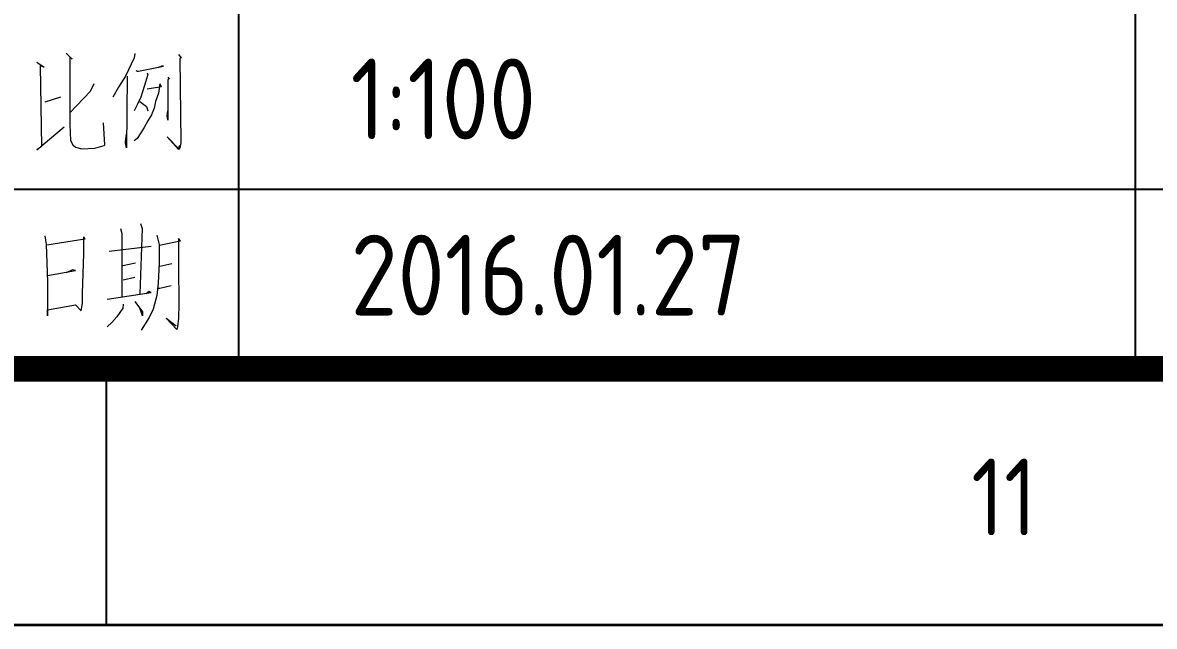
# Model space of a CAD drawing. Extents: x 93518 to 937116, y -359949 to 58022.
# Drawn here: x 754548 to 758966, y -188534 to -186178 of the extents above; entities that cross this region are included whole.
import ezdxf
from ezdxf.enums import TextEntityAlignment as Align

# ---------------------------------------------------------------- set-up
doc = ezdxf.new("R2010")
doc.units = 0
doc.header["$LTSCALE"] = 1000
doc.header["$MEASUREMENT"] = 0
doc.layers.get('0').update_dxf_attribs({"color": 8, "linetype": 'CONTINUOUS'})
doc.layers.add('PUB_TEXT', color=8, linetype='CONTINUOUS')
doc.styles.get("Standard").update_dxf_attribs({"font": 'GBENOR', "bigfont": 'GBCBIG'})

# ---------------------------------------------------------------- blocks, each defined once
blk = doc.blocks.new('GEDI_WK_A1')
at = {"color": 3}
blk.add_line((700.833, 0), (700.833, 10), dxfattribs=at)
for points, const_width in [([(0, 0), (841, 0), (841, 594), (0, 594)], 0.1), ([(25, 10), (831, 10), (831, 584), (25, 584)], 1)]:
    blk.add_lwpolyline(points, close=True, dxfattribs=dict(at, const_width=const_width))
blk.add_text('11', height=3, dxfattribs=at).set_placement((735.875, 5), align=Align.MIDDLE)
blk = doc.blocks.new('GEDI_TQ_2012')
at = {"color": 2}
for p, q in [((-90, 0), (-90, 40)), ((-125, 0), (-125, 28)), ((0, 7), (-180, 7))]:
    blk.add_line(p, q, dxfattribs=at)
at = {"color": 7}
blk.add_line((0, 0), (-180, 0), dxfattribs=at)
at = {"color": 7, "lineweight": 0}
for points in [[(-132.877, 11.964), (-132.594, 11.768), (-132.759, 11.831), (-132.704, 8.678), (-132.877, 8.553), (-131.818, 9.439)], [(-131.732, 12.325), (-131.504, 12.09), (-131.591, 12.16), (-131.591, 11.47), (-131.591, 10.78), (-131.591, 10.161), (-131.591, 9.698), (-131.591, 9.666), (-131.591, 9.533), (-131.567, 8.914), (-131.481, 8.749), (-131.371, 8.647), (-131.12, 8.584), (-130.618, 8.616), (-130.258, 8.718), (-130.226, 8.749), (-130.281, 9.596)], [(-129.055, 12.306), (-129.079, 12.142), (-129.416, 11.42), (-129.69, 10.989), (-129.918, 10.597)], [(-127.354, 12.267), (-127.244, 12.142), (-127.299, 12.11), (-127.267, 8.856), (-127.267, 8.824), (-127.299, 8.628), (-127.354, 8.566), (-127.801, 9.06), (-127.354, 8.597), (-127.299, 8.73)], [(-128.577, 11.546), (-128.553, 11.483), (-128.695, 11.02), (-128.828, 10.597), (-128.969, 10.299), (-129.079, 10.071)], [(-129.024, 11.648), (-128.969, 11.616), (-128.914, 11.616), (-127.942, 11.812), (-128.02, 11.812), (-128.161, 11.749)], [(-131.591, 9.996), (-130.783, 10.843), (-130.642, 11.141)], [(-129.361, 11.42), (-129.385, 8.628), (-129.416, 8.824), (-129.416, 8.856), (-129.385, 9.154)], [(-128.577, 10.926), (-128.02, 11.02), (-128.075, 11.122), (-128.138, 10.761), (-128.248, 10.432), (-128.302, 10.173), (-128.412, 9.907), (-128.553, 9.679), (-128.695, 9.42), (-128.828, 9.216), (-128.969, 8.989), (-129.079, 8.895)], [(-127.769, 11.381), (-127.714, 11.318), (-127.769, 11.287), (-127.769, 9.711), (-127.801, 9.875), (-127.769, 10.071)], [(-132.563, 10.419), (-131.951, 10.615)], [(-128.859, 10.432), (-128.608, 10.236), (-128.553, 10.071)], [(-129.616, 5.478), (-129.561, 5.282), (-129.561, 2.827)], [(-128.839, 5.674), (-128.777, 5.478), (-128.863, 2.922)], [(-132.575, 5.188), (-132.521, 4.858), (-132.489, 4.137), (-132.466, 3.384), (-132.466, 3.282), (-132.466, 2.757), (-132.466, 2.067), (-132.466, 2.302), (-131.376, 2.498), (-131.156, 2.263), (-131.101, 2.561), (-131.101, 2.953), (-131.07, 3.706), (-131.046, 4.498), (-131.046, 5.149), (-131.015, 5.055), (-132.489, 4.827)], [(-128.196, 5.219), (-128.11, 4.858), (-128.11, 4.137), (-128.142, 3.345), (-128.196, 2.859), (-128.338, 2.333), (-128.502, 2.004), (-128.808, 1.51)], [(-128.11, 4.827), (-127.279, 4.992), (-127.357, 5.086), (-127.357, 4.066), (-127.357, 4.004), (-127.334, 2.529), (-127.357, 1.973), (-127.389, 1.643), (-127.412, 1.541), (-127.836, 1.973), (-127.444, 1.675)], [(-130.063, 4.592), (-128.416, 4.788)], [(-129.53, 4.035), (-129.028, 4.137)], [(-128.087, 4.004), (-127.608, 4.106)], [(-132.466, 3.643), (-131.376, 3.839), (-131.493, 3.87), (-131.736, 3.745)], [(-129.506, 3.478), (-129.059, 3.58)], [(-128.142, 3.149), (-128.087, 3.149), (-127.64, 3.251)], [(-130.141, 2.725), (-128.416, 2.984), (-128.502, 3.023), (-128.612, 2.922)], [(-129.506, 2.529), (-129.53, 2.365), (-129.757, 2.035), (-129.953, 1.808), (-130.141, 1.643)], [(-129.059, 2.624), (-128.753, 2.231), (-128.753, 2.067), (-128.863, 2.365)]]:
    blk.add_lwpolyline(points, dxfattribs=at)
blk.add_text('445566', height=0.0001).set_placement((-132.466, 2.302))

msp = doc.modelspace()

# ---------------------------------------------------------------- block references
at = {"xscale": 100, "yscale": 100, "zscale": 100}
for name, p in [('GEDI_WK_A1', (684791.4, -188528.9)), ('GEDI_TQ_2012', (767891.4, -187528.9))]:
    msp.add_blockref(name, p, dxfattribs=at)

# ---------------------------------------------------------------- texts
at = {"layer": 'PUB_TEXT'}
for s, p in [('1:100', (755828.1, -186633)), ('2016.01.27', (755828.1, -187320.7))]:
    msp.add_text(s, height=315, dxfattribs=at).set_placement(p)

doc.saveas('drawing.dxf')
